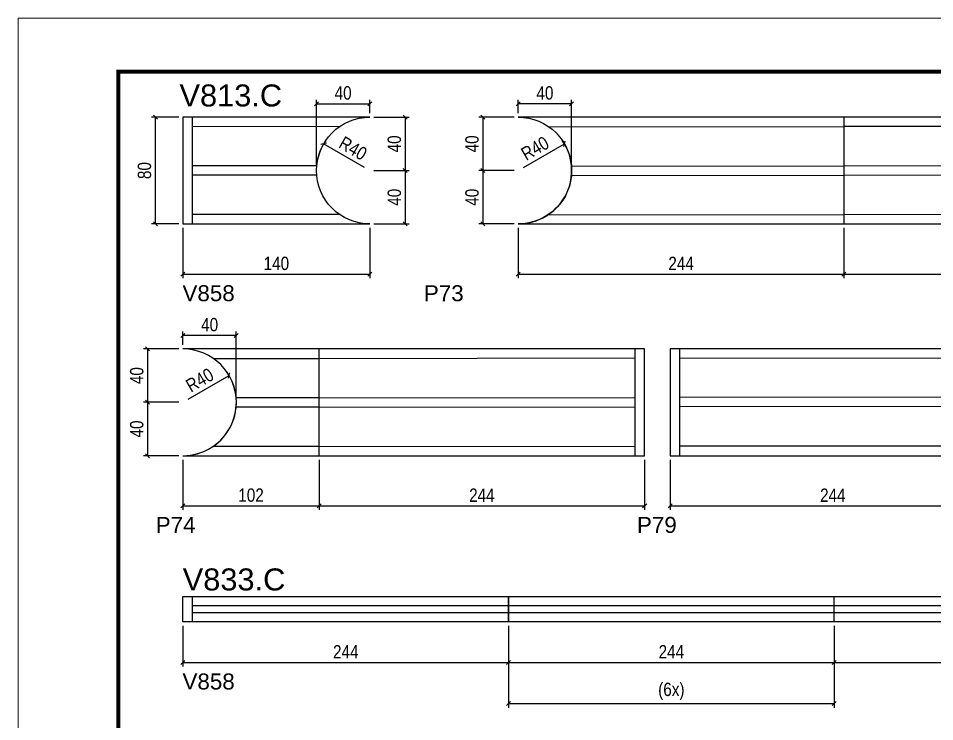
# Model space of a CAD drawing. Extents: x 1959 to 8212, y 239 to 4735.
# Drawn here: x 3557 to 4244, y 1911 to 2438 of the extents above; entities that cross this region are included whole.
import ezdxf

# ---------------------------------------------------------------- set-up
doc = ezdxf.new("R2010")
doc.units = 0
doc.linetypes.add('DASHED', pattern=[0.75, 0.5, -0.25])
for name, color, linetype in [('5', 5, 'Continuous'), ('COTA', 241, 'Continuous'), ('NOMENCLATURA', 7, 'Continuous'), ('Painéis', 200, 'Continuous'), ('SARR_2.2x7', 40, 'Continuous')]:
    doc.layers.add(name, color=color, linetype=linetype)
doc.layers.add('Folhas', color=255, linetype='Continuous', lineweight=9)
doc.layers.add('SARRAFO DE PRESSAO', color=251, linetype='DASHED', lineweight=9)
doc.styles.add('COTA TECNICA', font='techl___.ttf', dxfattribs={"height": 10})
doc.styles.add('COTA TECNICA-50', font='techl___.ttf', dxfattribs={"height": 10})
doc.styles.get("Standard").update_dxf_attribs({"font": 'arial.ttf'})
doc.dimstyles.new('COTA PAINEL-50', dxfattribs={"dimtxt": 10, "dimasz": 3, "dimexe": 3, "dimexo": 3, "dimgap": 3, "dimtad": 1, "dimdec": 1, "dimzin": 12, "dimdsep": 46, "dimtxsty": 'COTA TECNICA-50', "dimblk1": 'OBLIQUE', "dimblk2": 'OBLIQUE', "dimsah": 1, "dimcen": 0.9, "dimclrd": 4, "dimclre": 4, "dimclrt": 240, "dimadec": 1, "dimazin": 3, "dimtfac": 1, "dimtdec": 1, "dimtmove": 0, "dimatfit": 3, "dimfxl": 1, "dimtolj": 1, "dimtzin": 12, "dimarcsym": 0})
doc.dimstyles.new('PAINEL', dxfattribs={"dimtxt": 10, "dimasz": 3, "dimexe": 3, "dimexo": 3, "dimgap": 3, "dimtad": 1, "dimdec": 1, "dimzin": 12, "dimdsep": 46, "dimtxsty": 'COTA TECNICA', "dimblk1": 'OBLIQUE', "dimblk2": 'OBLIQUE', "dimsah": 1, "dimcen": 0.9, "dimclrd": 4, "dimclre": 4, "dimclrt": 240, "dimadec": 1, "dimazin": 3, "dimtfac": 1, "dimtdec": 1, "dimtmove": 0, "dimatfit": 3, "dimfxl": 1, "dimtolj": 1, "dimtzin": 12, "dimarcsym": 0})

# ---------------------------------------------------------------- blocks, each defined once
blk = doc.blocks.new('9999999999')
at = {"layer": 'Folhas'}
blk.add_lwpolyline([(98138.98, 34190.21), (99623.98, 34190.21), (99623.98, 35240.21), (98138.98, 35240.21)], close=True, dxfattribs=at)
at = {"layer": 'Folhas', "color": 30, "const_width": 3}
blk.add_lwpolyline([(98213.98, 34230.21), (99583.98, 34230.21), (99583.98, 35200.21), (98213.98, 35200.21)], close=True, dxfattribs=at)
blk = doc.blocks.new('_Oblique')
at = {"color": 0, "linetype": 'ByBlock', "lineweight": -2}
blk.add_line((-0.5, -0.5), (0.5, 0.5), dxfattribs=at)
blk = doc.blocks.new('*D1104')
at = {"layer": 'COTA', "color": 4, "lineweight": -2, "transparency": 16777216}
for p, q in [((3680.67, 2280.94), (3680.67, 2243.22)), ((3820.67, 2280.94), (3820.67, 2243.22)), ((3680.67, 2246.22), (3820.67, 2246.22))]:
    blk.add_line(p, q, dxfattribs=at)
at = {"layer": 'Defpoints', "color": 0, "transparency": 16777216}
for p in [(3680.67, 2283.94), (3820.67, 2283.94), (3820.67, 2246.22)]:
    blk.add_point(p, dxfattribs=at)
at = {"layer": 'COTA', "color": 4, "lineweight": -2, "transparency": 16777216, "xscale": 3, "yscale": 3, "zscale": 3, "rotation": 180}
blk.add_blockref('_Oblique', (3680.67, 2246.22), dxfattribs=at)
at = {"layer": 'COTA', "color": 4, "lineweight": -2, "transparency": 16777216, "xscale": 3, "yscale": 3, "zscale": 3}
blk.add_blockref('_Oblique', (3820.67, 2246.22), dxfattribs=at)
at = {"layer": 'COTA', "color": 240, "transparency": 16777216, "insert": (3750.67, 2254.32), "char_height": 10, "attachment_point": 5, "style": 'COTA TECNICA'}
blk.add_mtext('\\A1;140', dxfattribs=at)
blk = doc.blocks.new('*D1105')
at = {"layer": 'COTA', "color": 4, "lineweight": -2, "transparency": 16777216}
for p, q in [((3823.67, 2363.94), (3850.2, 2363.94)), ((3847.2, 2363.94), (3847.2, 2323.94)), ((3823.67, 2323.94), (3850.2, 2323.94))]:
    blk.add_line(p, q, dxfattribs=at)
at = {"layer": 'Defpoints', "color": 0, "transparency": 16777216}
for p in [(3820.67, 2363.94), (3820.67, 2323.94), (3847.2, 2323.94)]:
    blk.add_point(p, dxfattribs=at)
at = {"layer": 'COTA', "color": 4, "lineweight": -2, "transparency": 16777216, "xscale": 3, "yscale": 3, "zscale": 3}
for p, rotation in [((3847.2, 2363.94), 90), ((3847.2, 2323.94), 270)]:
    blk.add_blockref('_Oblique', p, dxfattribs=dict(at, rotation=rotation))
at = {"layer": 'COTA', "color": 240, "transparency": 16777216, "insert": (3839.09, 2343.94), "char_height": 10, "attachment_point": 5, "rotation": 90, "style": 'COTA TECNICA'}
blk.add_mtext('\\A1;40', dxfattribs=at)
blk = doc.blocks.new('*D1106')
at = {"layer": 'COTA', "color": 4, "lineweight": -2, "transparency": 16777216}
for p, q in [((3839.93, 2323.94), (3850.2, 2323.94)), ((3847.2, 2323.94), (3847.2, 2283.94)), ((3823.67, 2283.94), (3850.2, 2283.94))]:
    blk.add_line(p, q, dxfattribs=at)
at = {"layer": 'Defpoints', "color": 0, "transparency": 16777216}
for p in [(3836.93, 2323.94), (3820.67, 2283.94), (3847.2, 2283.94)]:
    blk.add_point(p, dxfattribs=at)
at = {"layer": 'COTA', "color": 4, "lineweight": -2, "transparency": 16777216, "xscale": 3, "yscale": 3, "zscale": 3}
for p, rotation in [((3847.2, 2323.94), 90), ((3847.2, 2283.94), 270)]:
    blk.add_blockref('_Oblique', p, dxfattribs=dict(at, rotation=rotation))
at = {"layer": 'COTA', "color": 240, "transparency": 16777216, "insert": (3839.09, 2303.94), "char_height": 10, "attachment_point": 5, "rotation": 90, "style": 'COTA TECNICA'}
blk.add_mtext('\\A1;40', dxfattribs=at)
blk = doc.blocks.new('*D1107')
at = {"layer": 'COTA', "color": 4, "lineweight": -2, "transparency": 16777216}
blk.add_line((3816.82, 2326.17), (3786.06, 2343.99), dxfattribs=at)
blk.add_arc((3820.67, 2323.94), 40, 145.62073, 175.70282, dxfattribs=at)
at = {"layer": 'Defpoints', "color": 0, "transparency": 16777216}
for p in [(3786.06, 2343.99), (3820.67, 2323.94)]:
    blk.add_point(p, dxfattribs=at)
at = {"layer": 'COTA', "color": 4, "lineweight": -2, "transparency": 16777216, "xscale": 3, "yscale": 3, "zscale": 3, "rotation": 149.9179086539661}
blk.add_blockref('_Oblique', (3786.06, 2343.99), dxfattribs=at)
at = {"layer": 'COTA', "color": 240, "transparency": 16777216, "insert": (3808.1, 2340.58), "char_height": 10, "attachment_point": 5, "rotation": 329.91791, "style": 'COTA TECNICA'}
blk.add_mtext('\\A1;R40', dxfattribs=at)
blk = doc.blocks.new('*D1108')
at = {"layer": 'COTA', "color": 4, "lineweight": -2, "transparency": 16777216}
for p, q in [((3780.7, 2328.45), (3780.7, 2377)), ((3820.67, 2366.94), (3820.67, 2377)), ((3780.7, 2374), (3820.67, 2374))]:
    blk.add_line(p, q, dxfattribs=at)
at = {"layer": 'Defpoints', "color": 0, "transparency": 16777216}
for p in [(3820.67, 2374), (3820.67, 2363.94), (3780.7, 2325.45)]:
    blk.add_point(p, dxfattribs=at)
at = {"layer": 'COTA', "color": 4, "lineweight": -2, "transparency": 16777216, "xscale": 3, "yscale": 3, "zscale": 3, "rotation": 180}
blk.add_blockref('_Oblique', (3780.7, 2374), dxfattribs=at)
at = {"layer": 'COTA', "color": 4, "lineweight": -2, "transparency": 16777216, "xscale": 3, "yscale": 3, "zscale": 3}
blk.add_blockref('_Oblique', (3820.67, 2374), dxfattribs=at)
at = {"layer": 'COTA', "color": 240, "transparency": 16777216, "insert": (3800.68, 2382.1), "char_height": 10, "attachment_point": 5, "style": 'COTA TECNICA'}
blk.add_mtext('\\A1;40', dxfattribs=at)
blk = doc.blocks.new('*D1110')
at = {"layer": 'COTA', "color": 4, "lineweight": -2, "transparency": 16777216}
for p, q in [((3928.95, 2363.94), (3902.43, 2363.94)), ((3905.43, 2363.94), (3905.43, 2323.94)), ((3928.95, 2323.94), (3902.43, 2323.94))]:
    blk.add_line(p, q, dxfattribs=at)
at = {"layer": 'Defpoints', "color": 0, "transparency": 16777216}
for p in [(3931.95, 2363.94), (3905.43, 2323.94), (3931.95, 2323.94)]:
    blk.add_point(p, dxfattribs=at)
at = {"layer": 'COTA', "color": 4, "lineweight": -2, "transparency": 16777216, "xscale": 3, "yscale": 3, "zscale": 3}
for p, rotation in [((3905.43, 2363.94), 90), ((3905.43, 2323.94), 270)]:
    blk.add_blockref('_Oblique', p, dxfattribs=dict(at, rotation=rotation))
at = {"layer": 'COTA', "color": 240, "transparency": 16777216, "insert": (3897.32, 2343.94), "char_height": 10, "attachment_point": 5, "rotation": 90, "style": 'COTA TECNICA'}
blk.add_mtext('\\A1;40', dxfattribs=at)
blk = doc.blocks.new('*D1111')
at = {"layer": 'COTA', "color": 4, "lineweight": -2, "transparency": 16777216}
for p, q in [((3912.69, 2323.94), (3902.43, 2323.94)), ((3905.43, 2323.94), (3905.43, 2283.94)), ((3928.95, 2283.94), (3902.43, 2283.94))]:
    blk.add_line(p, q, dxfattribs=at)
at = {"layer": 'Defpoints', "color": 0, "transparency": 16777216}
for p in [(3915.69, 2323.94), (3905.43, 2283.94), (3931.95, 2283.94)]:
    blk.add_point(p, dxfattribs=at)
at = {"layer": 'COTA', "color": 4, "lineweight": -2, "transparency": 16777216, "xscale": 3, "yscale": 3, "zscale": 3}
for p, rotation in [((3905.43, 2323.94), 90), ((3905.43, 2283.94), 270)]:
    blk.add_blockref('_Oblique', p, dxfattribs=dict(at, rotation=rotation))
at = {"layer": 'COTA', "color": 240, "transparency": 16777216, "insert": (3897.32, 2303.94), "char_height": 10, "attachment_point": 5, "rotation": 90, "style": 'COTA TECNICA'}
blk.add_mtext('\\A1;40', dxfattribs=at)
blk = doc.blocks.new('*D1112')
at = {"layer": 'COTA', "color": 4, "lineweight": -2, "transparency": 16777216}
blk.add_line((3935.8, 2326.17), (3966.56, 2343.99), dxfattribs=at)
blk.add_arc((3931.95, 2323.94), 40, 274.29718, 34.37927, dxfattribs=at)
at = {"layer": 'Defpoints', "color": 0, "transparency": 16777216}
for p in [(3966.56, 2343.99), (3931.95, 2323.94)]:
    blk.add_point(p, dxfattribs=at)
at = {"layer": 'COTA', "color": 4, "lineweight": -2, "transparency": 16777216, "xscale": 3, "yscale": 3, "zscale": 3, "rotation": 30.082091346035}
blk.add_blockref('_Oblique', (3966.56, 2343.99), dxfattribs=at)
at = {"layer": 'COTA', "color": 240, "transparency": 16777216, "insert": (3944.53, 2340.58), "char_height": 10, "attachment_point": 5, "rotation": 30.08209, "style": 'COTA TECNICA'}
blk.add_mtext('\\A1;R40', dxfattribs=at)
blk = doc.blocks.new('*D1113')
at = {"layer": 'COTA', "color": 4, "lineweight": -2, "transparency": 16777216}
for p, q in [((3931.95, 2366.94), (3931.95, 2377)), ((3971.92, 2328.45), (3971.92, 2377)), ((3971.92, 2374), (3931.95, 2374))]:
    blk.add_line(p, q, dxfattribs=at)
at = {"layer": 'Defpoints', "color": 0, "transparency": 16777216}
for p in [(3931.95, 2374), (3931.95, 2363.94), (3971.92, 2325.45)]:
    blk.add_point(p, dxfattribs=at)
at = {"layer": 'COTA', "color": 4, "lineweight": -2, "transparency": 16777216, "xscale": 3, "yscale": 3, "zscale": 3, "rotation": 180}
blk.add_blockref('_Oblique', (3931.95, 2374), dxfattribs=at)
at = {"layer": 'COTA', "color": 4, "lineweight": -2, "transparency": 16777216, "xscale": 3, "yscale": 3, "zscale": 3}
blk.add_blockref('_Oblique', (3971.92, 2374), dxfattribs=at)
at = {"layer": 'COTA', "color": 240, "transparency": 16777216, "insert": (3951.94, 2382.1), "char_height": 10, "attachment_point": 5, "style": 'COTA TECNICA'}
blk.add_mtext('\\A1;40', dxfattribs=at)
blk = doc.blocks.new('*D1114')
at = {"layer": 'COTA', "color": 4, "lineweight": -2, "transparency": 16777216}
for p, q in [((3677.67, 2363.94), (3656.95, 2363.94)), ((3659.95, 2283.94), (3659.95, 2363.94)), ((3677.67, 2283.94), (3656.95, 2283.94))]:
    blk.add_line(p, q, dxfattribs=at)
at = {"layer": 'Defpoints', "color": 0, "transparency": 16777216}
for p in [(3659.95, 2363.94), (3680.67, 2363.94), (3680.67, 2283.94)]:
    blk.add_point(p, dxfattribs=at)
at = {"layer": 'COTA', "color": 4, "lineweight": -2, "transparency": 16777216, "xscale": 3, "yscale": 3, "zscale": 3}
for p, rotation in [((3659.95, 2363.94), 90), ((3659.95, 2283.94), 270)]:
    blk.add_blockref('_Oblique', p, dxfattribs=dict(at, rotation=rotation))
at = {"layer": 'COTA', "color": 240, "transparency": 16777216, "insert": (3651.83, 2323.94), "char_height": 10, "attachment_point": 5, "rotation": 90, "style": 'COTA TECNICA'}
blk.add_mtext('\\A1;80', dxfattribs=at)
blk = doc.blocks.new('*D1115')
at = {"layer": 'COTA', "color": 4, "lineweight": -2, "transparency": 16777216}
for p, q in [((3931.95, 2280.94), (3931.95, 2243.22)), ((4175.95, 2280.94), (4175.95, 2243.22)), ((3931.95, 2246.22), (4175.95, 2246.22))]:
    blk.add_line(p, q, dxfattribs=at)
at = {"layer": 'Defpoints', "color": 0, "transparency": 16777216}
for p in [(3931.95, 2283.94), (4175.95, 2283.94), (4175.95, 2246.22)]:
    blk.add_point(p, dxfattribs=at)
at = {"layer": 'COTA', "color": 4, "lineweight": -2, "transparency": 16777216, "xscale": 3, "yscale": 3, "zscale": 3, "rotation": 180}
blk.add_blockref('_Oblique', (3931.95, 2246.22), dxfattribs=at)
at = {"layer": 'COTA', "color": 4, "lineweight": -2, "transparency": 16777216, "xscale": 3, "yscale": 3, "zscale": 3}
blk.add_blockref('_Oblique', (4175.95, 2246.22), dxfattribs=at)
at = {"layer": 'COTA', "color": 240, "transparency": 16777216, "insert": (4053.95, 2254.29), "char_height": 10, "attachment_point": 5, "style": 'COTA TECNICA'}
blk.add_mtext('\\A1;244', dxfattribs=at)
blk = doc.blocks.new('*D1116')
at = {"layer": 'COTA', "color": 4, "lineweight": -2, "transparency": 16777216}
for p, q in [((4175.95, 2280.94), (4175.95, 2243.22)), ((4419.95, 2280.94), (4419.95, 2243.22)), ((4175.95, 2246.22), (4419.95, 2246.22))]:
    blk.add_line(p, q, dxfattribs=at)
at = {"layer": 'Defpoints', "color": 0, "transparency": 16777216}
for p in [(4175.95, 2283.94), (4419.95, 2283.94), (4419.95, 2246.22)]:
    blk.add_point(p, dxfattribs=at)
at = {"layer": 'COTA', "color": 4, "lineweight": -2, "transparency": 16777216, "xscale": 3, "yscale": 3, "zscale": 3, "rotation": 180}
blk.add_blockref('_Oblique', (4175.95, 2246.22), dxfattribs=at)
at = {"layer": 'COTA', "color": 4, "lineweight": -2, "transparency": 16777216, "xscale": 3, "yscale": 3, "zscale": 3}
blk.add_blockref('_Oblique', (4419.95, 2246.22), dxfattribs=at)
at = {"layer": 'COTA', "color": 240, "transparency": 16777216, "insert": (4297.95, 2254.29), "char_height": 10, "attachment_point": 5, "style": 'COTA TECNICA'}
blk.add_mtext('\\A1;244', dxfattribs=at)
blk = doc.blocks.new('*D1123')
at = {"layer": 'COTA', "color": 4, "lineweight": -2, "transparency": 16777216}
for p, q in [((3677.67, 2190.23), (3651.14, 2190.23)), ((3654.14, 2190.23), (3654.14, 2150.23)), ((3677.67, 2150.23), (3651.14, 2150.23))]:
    blk.add_line(p, q, dxfattribs=at)
at = {"layer": 'Defpoints', "color": 0, "transparency": 16777216}
for p in [(3680.67, 2190.23), (3654.14, 2150.23), (3680.67, 2150.23)]:
    blk.add_point(p, dxfattribs=at)
at = {"layer": 'COTA', "color": 4, "lineweight": -2, "transparency": 16777216, "xscale": 3, "yscale": 3, "zscale": 3}
for p, rotation in [((3654.14, 2190.23), 90), ((3654.14, 2150.23), 270)]:
    blk.add_blockref('_Oblique', p, dxfattribs=dict(at, rotation=rotation))
at = {"layer": 'COTA', "color": 240, "transparency": 16777216, "insert": (3646.04, 2170.23), "char_height": 10, "attachment_point": 5, "rotation": 90, "style": 'COTA TECNICA'}
blk.add_mtext('\\A1;40', dxfattribs=at)
blk = doc.blocks.new('*D1124')
at = {"layer": 'COTA', "color": 4, "lineweight": -2, "transparency": 16777216}
for p, q in [((3661.41, 2150.23), (3651.14, 2150.23)), ((3654.14, 2150.23), (3654.14, 2110.23)), ((3677.67, 2110.23), (3651.14, 2110.23))]:
    blk.add_line(p, q, dxfattribs=at)
at = {"layer": 'Defpoints', "color": 0, "transparency": 16777216}
for p in [(3664.41, 2150.23), (3654.14, 2110.23), (3680.67, 2110.23)]:
    blk.add_point(p, dxfattribs=at)
at = {"layer": 'COTA', "color": 4, "lineweight": -2, "transparency": 16777216, "xscale": 3, "yscale": 3, "zscale": 3}
for p, rotation in [((3654.14, 2150.23), 90), ((3654.14, 2110.23), 270)]:
    blk.add_blockref('_Oblique', p, dxfattribs=dict(at, rotation=rotation))
at = {"layer": 'COTA', "color": 240, "transparency": 16777216, "insert": (3646.04, 2130.23), "char_height": 10, "attachment_point": 5, "rotation": 90, "style": 'COTA TECNICA'}
blk.add_mtext('\\A1;40', dxfattribs=at)
blk = doc.blocks.new('*D1125')
at = {"layer": 'COTA', "color": 4, "lineweight": -2, "transparency": 16777216}
blk.add_line((3684.52, 2152.46), (3715.28, 2170.28), dxfattribs=at)
blk.add_arc((3680.67, 2150.23), 40, 274.29718, 34.37927, dxfattribs=at)
at = {"layer": 'Defpoints', "color": 0, "transparency": 16777216}
for p in [(3715.28, 2170.28), (3680.67, 2150.23)]:
    blk.add_point(p, dxfattribs=at)
at = {"layer": 'COTA', "color": 4, "lineweight": -2, "transparency": 16777216, "xscale": 3, "yscale": 3, "zscale": 3, "rotation": 30.08209134603444}
blk.add_blockref('_Oblique', (3715.28, 2170.28), dxfattribs=at)
at = {"layer": 'COTA', "color": 240, "transparency": 16777216, "insert": (3693.24, 2166.88), "char_height": 10, "attachment_point": 5, "rotation": 30.08209, "style": 'COTA TECNICA'}
blk.add_mtext('\\A1;R40', dxfattribs=at)
blk = doc.blocks.new('*D1126')
at = {"layer": 'COTA', "color": 4, "lineweight": -2, "transparency": 16777216}
for p, q in [((3680.67, 2193.23), (3680.67, 2203.29)), ((3720.64, 2200.29), (3680.67, 2200.29)), ((3720.64, 2154.74), (3720.64, 2203.29))]:
    blk.add_line(p, q, dxfattribs=at)
at = {"layer": 'Defpoints', "color": 0, "transparency": 16777216}
for p in [(3680.67, 2200.29), (3680.67, 2190.23), (3720.64, 2151.74)]:
    blk.add_point(p, dxfattribs=at)
at = {"layer": 'COTA', "color": 4, "lineweight": -2, "transparency": 16777216, "xscale": 3, "yscale": 3, "zscale": 3, "rotation": 180}
blk.add_blockref('_Oblique', (3680.67, 2200.29), dxfattribs=at)
at = {"layer": 'COTA', "color": 4, "lineweight": -2, "transparency": 16777216, "xscale": 3, "yscale": 3, "zscale": 3}
blk.add_blockref('_Oblique', (3720.64, 2200.29), dxfattribs=at)
at = {"layer": 'COTA', "color": 240, "transparency": 16777216, "insert": (3700.66, 2208.39), "char_height": 10, "attachment_point": 5, "style": 'COTA TECNICA'}
blk.add_mtext('\\A1;40', dxfattribs=at)
blk = doc.blocks.new('*D1128')
at = {"layer": 'COTA', "color": 4, "lineweight": -2, "transparency": 16777216}
for p, q in [((3680.67, 2107.23), (3680.67, 2069.51)), ((3782.67, 2107.23), (3782.67, 2069.51)), ((3680.67, 2072.51), (3782.67, 2072.51))]:
    blk.add_line(p, q, dxfattribs=at)
at = {"layer": 'Defpoints', "color": 0, "transparency": 16777216}
for p in [(3680.67, 2110.23), (3782.67, 2110.23), (3782.67, 2072.51)]:
    blk.add_point(p, dxfattribs=at)
at = {"layer": 'COTA', "color": 4, "lineweight": -2, "transparency": 16777216, "xscale": 3, "yscale": 3, "zscale": 3, "rotation": 180}
blk.add_blockref('_Oblique', (3680.67, 2072.51), dxfattribs=at)
at = {"layer": 'COTA', "color": 4, "lineweight": -2, "transparency": 16777216, "xscale": 3, "yscale": 3, "zscale": 3}
blk.add_blockref('_Oblique', (3782.67, 2072.51), dxfattribs=at)
at = {"layer": 'COTA', "color": 240, "transparency": 16777216, "insert": (3731.67, 2080.61), "char_height": 10, "attachment_point": 5, "style": 'COTA TECNICA'}
blk.add_mtext('\\A1;102', dxfattribs=at)
blk = doc.blocks.new('*D1129')
at = {"layer": 'COTA', "color": 4, "lineweight": -2, "transparency": 16777216}
for p, q in [((3782.67, 2107.23), (3782.67, 2069.51)), ((4026.67, 2107.23), (4026.67, 2069.51)), ((3782.67, 2072.51), (4026.67, 2072.51))]:
    blk.add_line(p, q, dxfattribs=at)
at = {"layer": 'Defpoints', "color": 0, "transparency": 16777216}
for p in [(3782.67, 2110.23), (4026.67, 2110.23), (4026.67, 2072.51)]:
    blk.add_point(p, dxfattribs=at)
at = {"layer": 'COTA', "color": 4, "lineweight": -2, "transparency": 16777216, "xscale": 3, "yscale": 3, "zscale": 3, "rotation": 180}
blk.add_blockref('_Oblique', (3782.67, 2072.51), dxfattribs=at)
at = {"layer": 'COTA', "color": 4, "lineweight": -2, "transparency": 16777216, "xscale": 3, "yscale": 3, "zscale": 3}
blk.add_blockref('_Oblique', (4026.67, 2072.51), dxfattribs=at)
at = {"layer": 'COTA', "color": 240, "transparency": 16777216, "insert": (3904.67, 2080.59), "char_height": 10, "attachment_point": 5, "style": 'COTA TECNICA'}
blk.add_mtext('\\A1;244', dxfattribs=at)
blk = doc.blocks.new('*D1130')
at = {"layer": 'COTA', "color": 4, "lineweight": -2, "transparency": 16777216}
for p, q in [((4045.67, 2107.23), (4045.67, 2069.51)), ((4289.67, 2107.23), (4289.67, 2069.51)), ((4045.67, 2072.51), (4289.67, 2072.51))]:
    blk.add_line(p, q, dxfattribs=at)
at = {"layer": 'Defpoints', "color": 0, "transparency": 16777216}
for p in [(4045.67, 2110.23), (4289.67, 2110.23), (4289.67, 2072.51)]:
    blk.add_point(p, dxfattribs=at)
at = {"layer": 'COTA', "color": 4, "lineweight": -2, "transparency": 16777216, "xscale": 3, "yscale": 3, "zscale": 3, "rotation": 180}
blk.add_blockref('_Oblique', (4045.67, 2072.51), dxfattribs=at)
at = {"layer": 'COTA', "color": 4, "lineweight": -2, "transparency": 16777216, "xscale": 3, "yscale": 3, "zscale": 3}
blk.add_blockref('_Oblique', (4289.67, 2072.51), dxfattribs=at)
at = {"layer": 'COTA', "color": 240, "transparency": 16777216, "insert": (4167.67, 2080.59), "char_height": 10, "attachment_point": 5, "style": 'COTA TECNICA'}
blk.add_mtext('\\A1;244', dxfattribs=at)
blk = doc.blocks.new('*D1135')
at = {"layer": 'COTA', "color": 4, "linetype": 'ByBlock', "lineweight": -2, "transparency": 16777216}
for p, q in [((3680.67, 1982.75), (3680.67, 1952.15)), ((3924.67, 1982.75), (3924.67, 1952.15)), ((3680.67, 1955.15), (3924.67, 1955.15))]:
    blk.add_line(p, q, dxfattribs=at)
at = {"layer": 'Defpoints', "color": 0, "linetype": 'ByBlock', "transparency": 16777216}
for p in [(3680.67, 1985.75), (3924.67, 1985.75), (3924.67, 1955.15)]:
    blk.add_point(p, dxfattribs=at)
at = {"layer": 'COTA', "color": 4, "linetype": 'ByBlock', "lineweight": -2, "transparency": 16777216, "xscale": 3, "yscale": 3, "zscale": 3, "rotation": 180}
blk.add_blockref('_Oblique', (3680.67, 1955.15), dxfattribs=at)
at = {"layer": 'COTA', "color": 4, "linetype": 'ByBlock', "lineweight": -2, "transparency": 16777216, "xscale": 3, "yscale": 3, "zscale": 3}
blk.add_blockref('_Oblique', (3924.67, 1955.15), dxfattribs=at)
at = {"layer": 'COTA', "color": 240, "linetype": 'ByBlock', "transparency": 16777216, "insert": (3802.67, 1963.22), "char_height": 10, "attachment_point": 5, "style": 'COTA TECNICA-50'}
blk.add_mtext('\\A1;244', dxfattribs=at)
blk = doc.blocks.new('*D1136')
at = {"layer": 'COTA', "color": 4, "linetype": 'ByBlock', "lineweight": -2, "transparency": 16777216}
for p, q in [((3924.67, 1982.75), (3924.67, 1952.15)), ((4168.67, 1982.75), (4168.67, 1952.15)), ((3924.67, 1955.15), (4168.67, 1955.15))]:
    blk.add_line(p, q, dxfattribs=at)
at = {"layer": 'Defpoints', "color": 0, "linetype": 'ByBlock', "transparency": 16777216}
for p in [(3924.67, 1985.75), (4168.67, 1985.75), (4168.67, 1955.15)]:
    blk.add_point(p, dxfattribs=at)
at = {"layer": 'COTA', "color": 4, "linetype": 'ByBlock', "lineweight": -2, "transparency": 16777216, "xscale": 3, "yscale": 3, "zscale": 3, "rotation": 180}
blk.add_blockref('_Oblique', (3924.67, 1955.15), dxfattribs=at)
at = {"layer": 'COTA', "color": 4, "linetype": 'ByBlock', "lineweight": -2, "transparency": 16777216, "xscale": 3, "yscale": 3, "zscale": 3}
blk.add_blockref('_Oblique', (4168.67, 1955.15), dxfattribs=at)
at = {"layer": 'COTA', "color": 240, "linetype": 'ByBlock', "transparency": 16777216, "insert": (4046.67, 1963.22), "char_height": 10, "attachment_point": 5, "style": 'COTA TECNICA-50'}
blk.add_mtext('\\A1;244', dxfattribs=at)
blk = doc.blocks.new('*D1140')
at = {"layer": 'COTA', "color": 4, "lineweight": -2, "transparency": 16777216}
for p, q in [((4168.67, 1982.75), (4168.67, 1952.15)), ((4355.67, 1982.75), (4355.67, 1952.15)), ((4168.67, 1955.15), (4355.67, 1955.15))]:
    blk.add_line(p, q, dxfattribs=at)
at = {"layer": 'Defpoints', "color": 0, "transparency": 16777216}
for p in [(4168.67, 1985.75), (4355.67, 1985.75), (4355.67, 1955.15)]:
    blk.add_point(p, dxfattribs=at)
at = {"layer": 'COTA', "color": 4, "lineweight": -2, "transparency": 16777216, "xscale": 3, "yscale": 3, "zscale": 3, "rotation": 180}
blk.add_blockref('_Oblique', (4168.67, 1955.15), dxfattribs=at)
at = {"layer": 'COTA', "color": 4, "lineweight": -2, "transparency": 16777216, "xscale": 3, "yscale": 3, "zscale": 3}
blk.add_blockref('_Oblique', (4355.67, 1955.15), dxfattribs=at)
at = {"layer": 'COTA', "color": 240, "transparency": 16777216, "insert": (4262.17, 1963.24), "char_height": 10, "attachment_point": 5, "style": 'COTA TECNICA'}
blk.add_mtext('\\A1;187', dxfattribs=at)
blk = doc.blocks.new('*D1141')
at = {"layer": 'COTA', "color": 4, "lineweight": -2, "transparency": 16777216}
for p, q in [((3924.67, 1982.75), (3924.67, 1921.33)), ((4168.67, 1982.75), (4168.67, 1921.33)), ((3924.67, 1924.33), (4168.67, 1924.33))]:
    blk.add_line(p, q, dxfattribs=at)
at = {"layer": 'Defpoints', "color": 0, "transparency": 16777216}
for p in [(3924.67, 1985.75), (4168.67, 1985.75), (4168.67, 1924.33)]:
    blk.add_point(p, dxfattribs=at)
at = {"layer": 'COTA', "color": 4, "lineweight": -2, "transparency": 16777216, "xscale": 3, "yscale": 3, "zscale": 3, "rotation": 180}
blk.add_blockref('_Oblique', (3924.67, 1924.33), dxfattribs=at)
at = {"layer": 'COTA', "color": 4, "lineweight": -2, "transparency": 16777216, "xscale": 3, "yscale": 3, "zscale": 3}
blk.add_blockref('_Oblique', (4168.67, 1924.33), dxfattribs=at)
at = {"layer": 'COTA', "color": 240, "transparency": 16777216, "insert": (4046.67, 1933.55), "char_height": 10, "attachment_point": 5, "style": 'COTA TECNICA'}
blk.add_mtext('\\A1;(6x)', dxfattribs=at)

msp = doc.modelspace()

# ---------------------------------------------------------------- linework, layer by layer
at = {"layer": 'Painéis'}
for p, q in [((4175.95, 2363.94), (4175.95, 2283.94)), ((4026.67, 2190.23), (3680.67, 2190.23)), ((3782.67, 2110.23), (3782.67, 2190.23)), ((4026.67, 2110.23), (4026.67, 2190.23)), ((4686.17, 2190.23), (4045.67, 2190.23)), ((4045.67, 2190.23), (4045.67, 2110.23)), ((3680.67, 2110.23), (4026.67, 2110.23)), ((4045.67, 2110.23), (4686.17, 2110.23)), ((3924.67, 2004.75), (4355.67, 2004.75)), ((3924.67, 1985.75), (3924.67, 2004.75)), ((4168.67, 1985.75), (4168.67, 2004.75)), ((4355.67, 1985.75), (3924.67, 1985.75))]:
    msp.add_line(p, q, dxfattribs=at)
for points in [[(3820.67, 2363.94), (3680.67, 2363.94), (3680.67, 2283.94), (3820.67, 2283.94, -0.414214), (3780.67, 2323.94, -0.414214)], [(4622.45, 2323.94, -0.414214), (4662.45, 2363.94), (3931.95, 2363.94, -0.414214), (3971.95, 2323.94, -0.414214), (3931.95, 2283.94), (4662.45, 2283.94, -0.414214)]]:
    msp.add_lwpolyline(points, format="xyb", close=True, dxfattribs=at)
msp.add_lwpolyline([(3924.67, 1985.75), (3680.67, 1985.75), (3680.67, 2004.75), (3924.67, 2004.75)], close=True, dxfattribs=at)
for start, end in [(0, 90), (270, 0)]:
    msp.add_arc((3680.67, 2150.23), 40, start, end, dxfattribs=at)
at = {"layer": 'SARR_2.2x7', "linetype": 'Continuous'}
for p, q in [((3687.67, 2363.94), (3687.67, 2283.94)), ((3797.88, 2356.81), (3687.67, 2356.94)), ((3954.75, 2356.81), (4175.95, 2357.07)), ((4419.95, 2356.78), (4175.95, 2357.07)), ((3780.83, 2327.55), (3687.67, 2327.44)), ((3971.79, 2327.55), (4175.95, 2327.31)), ((4419.95, 2327.6), (4175.95, 2327.31)), ((3780.81, 2320.55), (3687.67, 2320.44)), ((3971.81, 2320.55), (4175.95, 2320.31)), ((4419.95, 2320.6), (4175.95, 2320.31)), ((3797.88, 2291.07), (3687.67, 2290.94)), ((3954.75, 2291.07), (4175.95, 2290.81)), ((4419.95, 2291.09), (4175.95, 2290.81)), ((4019.67, 2110.23), (4019.67, 2190.23)), ((4052.67, 2190.23), (4052.67, 2110.23)), ((3703.46, 2183.1), (3782.67, 2183.19)), ((3782.67, 2183.19), (4019.67, 2183.47)), ((4289.67, 2182.95), (4052.67, 2183.23)), ((3720.51, 2153.84), (3782.67, 2153.77)), ((3782.67, 2153.77), (4019.67, 2153.49)), ((4289.67, 2154.01), (4052.67, 2153.73)), ((3720.53, 2146.84), (3782.67, 2146.77)), ((3782.67, 2146.77), (4019.67, 2146.49)), ((4289.67, 2147.01), (4052.67, 2146.73)), ((3703.46, 2117.36), (3782.67, 2117.26)), ((3782.67, 2117.26), (4019.67, 2116.99)), ((4289.67, 2117.51), (4052.67, 2117.23)), ((3687.67, 2004.75), (3687.67, 1985.75)), ((3924.67, 1997.75), (3687.67, 1997.75)), ((3687.67, 1992.75), (3924.67, 1992.75)), ((4168.67, 1997.75), (3924.67, 1997.75)), ((3924.67, 1992.75), (4168.67, 1992.75)), ((4348.67, 1997.75), (4168.67, 1997.75)), ((4168.67, 1992.75), (4348.67, 1992.75))]:
    msp.add_line(p, q, dxfattribs=at)

# ---------------------------------------------------------------- block references
at = {"layer": 'SARRAFO DE PRESSAO', "color": 6, "linetype": 'ByBlock'}
msp.add_blockref('9999999999', (-94581.71, -32802.14), dxfattribs=at)

# ---------------------------------------------------------------- texts
at = {"layer": '5', "linetype": 'Continuous'}
for s, p in [('V858', (3680.3, 2226.02)), ('P73', (3861.21, 2226.02)), ('P74', (3660.25, 2052.31)), ('P79', (4020.9, 2052.31)), ('V858', (3680.3, 1934.95))]:
    msp.add_text(s, height=12, rotation=359.99996, dxfattribs=at).set_placement(p)
at = {"layer": 'NOMENCLATURA', "linetype": 'Continuous'}
for s, p in [('V813.C', (3678.07, 2371.98)), ('V833.C', (3680.47, 2009.19))]:
    msp.add_text(s, height=16.5, dxfattribs=at).set_placement(p)

# ---------------------------------------------------------------- dimensions: what is measured, and where the dimension line sits
at = {"layer": 'COTA'}
for base, p1, p2, picture, middle in [((3820.67, 2374), (3780.7, 2325.45), (3820.67, 2363.94), '*D1108', (3800.68, 2382.1)), ((3820.67, 2246.22), (3680.67, 2283.94), (3820.67, 2283.94), '*D1104', (3750.67, 2254.32)), ((4175.95, 2246.22), (3931.95, 2283.94), (4175.95, 2283.94), '*D1115', (4053.95, 2254.29)), ((3782.67, 2072.51), (3680.67, 2110.23), (3782.67, 2110.23), '*D1128', (3731.67, 2080.61)), ((4026.67, 2072.51), (3782.67, 2110.23), (4026.67, 2110.23), '*D1129', (3904.67, 2080.59)), ((4289.67, 2072.51), (4045.67, 2110.23), (4289.67, 2110.23), '*D1130', (4167.67, 2080.59)), ((4355.67, 1955.15), (4168.67, 1985.75), (4355.67, 1985.75), '*D1140', (4262.17, 1963.24))]:
    dim = msp.add_linear_dim(base=base, p1=p1, p2=p2, dimstyle='PAINEL', dxfattribs=at)
    dim.commit()
    dim.dimension.update_dxf_attribs({"geometry": picture, "text_midpoint": middle})
for base, p1, p2, angle, picture, middle in [((3931.95, 2374), (3971.92, 2325.45), (3931.95, 2363.94), 180, '*D1113', (3951.94, 2382.1)), ((3659.95, 2363.94), (3680.67, 2283.94), (3680.67, 2363.94), 90, '*D1114', (3651.83, 2323.94)), ((3847.2, 2323.94), (3820.67, 2363.94), (3820.67, 2323.94), 90, '*D1105', (3839.09, 2343.94)), ((3905.43, 2323.94), (3931.95, 2363.94), (3931.95, 2323.94), 90, '*D1110', (3897.32, 2343.94)), ((3847.2, 2283.94), (3836.93, 2323.94), (3820.67, 2283.94), 90, '*D1106', (3839.09, 2303.94)), ((3905.43, 2283.94), (3915.69, 2323.94), (3931.95, 2283.94), 90, '*D1111', (3897.32, 2303.94)), ((3680.67, 2200.29), (3720.64, 2151.74), (3680.67, 2190.23), 180, '*D1126', (3700.66, 2208.39)), ((3654.14, 2150.23), (3680.67, 2190.23), (3680.67, 2150.23), 90, '*D1123', (3646.04, 2170.23)), ((3654.14, 2110.23), (3664.41, 2150.23), (3680.67, 2110.23), 90, '*D1124', (3646.04, 2130.23))]:
    dim = msp.add_linear_dim(base=base, p1=p1, p2=p2, angle=angle, dimstyle='PAINEL', dxfattribs=at)
    dim.commit()
    dim.dimension.update_dxf_attribs({"geometry": picture, "text_midpoint": middle})
for center, mpoint, picture, middle in [((3820.67, 2323.94), (3786.06, 2343.99), '*D1107', (3804.04, 2333.57)), ((3931.95, 2323.94), (3966.56, 2343.99), '*D1112', (3948.59, 2333.57)), ((3680.67, 2150.23), (3715.28, 2170.28), '*D1125', (3697.3, 2159.86))]:
    dim = msp.add_radius_dim(center=center, mpoint=mpoint, dimstyle='PAINEL', dxfattribs=at)
    dim.commit()
    dim.dimension.update_dxf_attribs({"geometry": picture, "text_midpoint": middle, "dimtype": 164})
dim = msp.add_linear_dim(base=(4419.95, 2246.22), p1=(4175.95, 2283.94), p2=(4419.95, 2283.94), dimstyle='PAINEL', override={"dimtmove": 1}, dxfattribs=at)
dim.commit()
dim.dimension.update_dxf_attribs({"geometry": '*D1116', "text_midpoint": (4297.95, 2254.29)})
at = {"layer": 'COTA', "color": 1, "linetype": 'ByBlock'}
for base, p1, p2, picture, middle in [((3924.67, 1955.15), (3680.67, 1985.75), (3924.67, 1985.75), '*D1135', (3802.67, 1963.22)), ((4168.67, 1955.15), (3924.67, 1985.75), (4168.67, 1985.75), '*D1136', (4046.67, 1963.22))]:
    dim = msp.add_linear_dim(base=base, p1=p1, p2=p2, dimstyle='COTA PAINEL-50', override={"dimarcsym": 1}, dxfattribs=at)
    dim.commit()
    dim.dimension.update_dxf_attribs({"geometry": picture, "text_midpoint": middle})
at = {"layer": 'COTA'}
dim = msp.add_linear_dim(base=(4168.67, 1924.33), p1=(3924.67, 1985.75), p2=(4168.67, 1985.75), text='(6x)', dimstyle='PAINEL', dxfattribs=at)
dim.commit()
dim.dimension.update_dxf_attribs({"geometry": '*D1141', "text_midpoint": (4046.67, 1933.55)})

doc.saveas('drawing.dxf')
